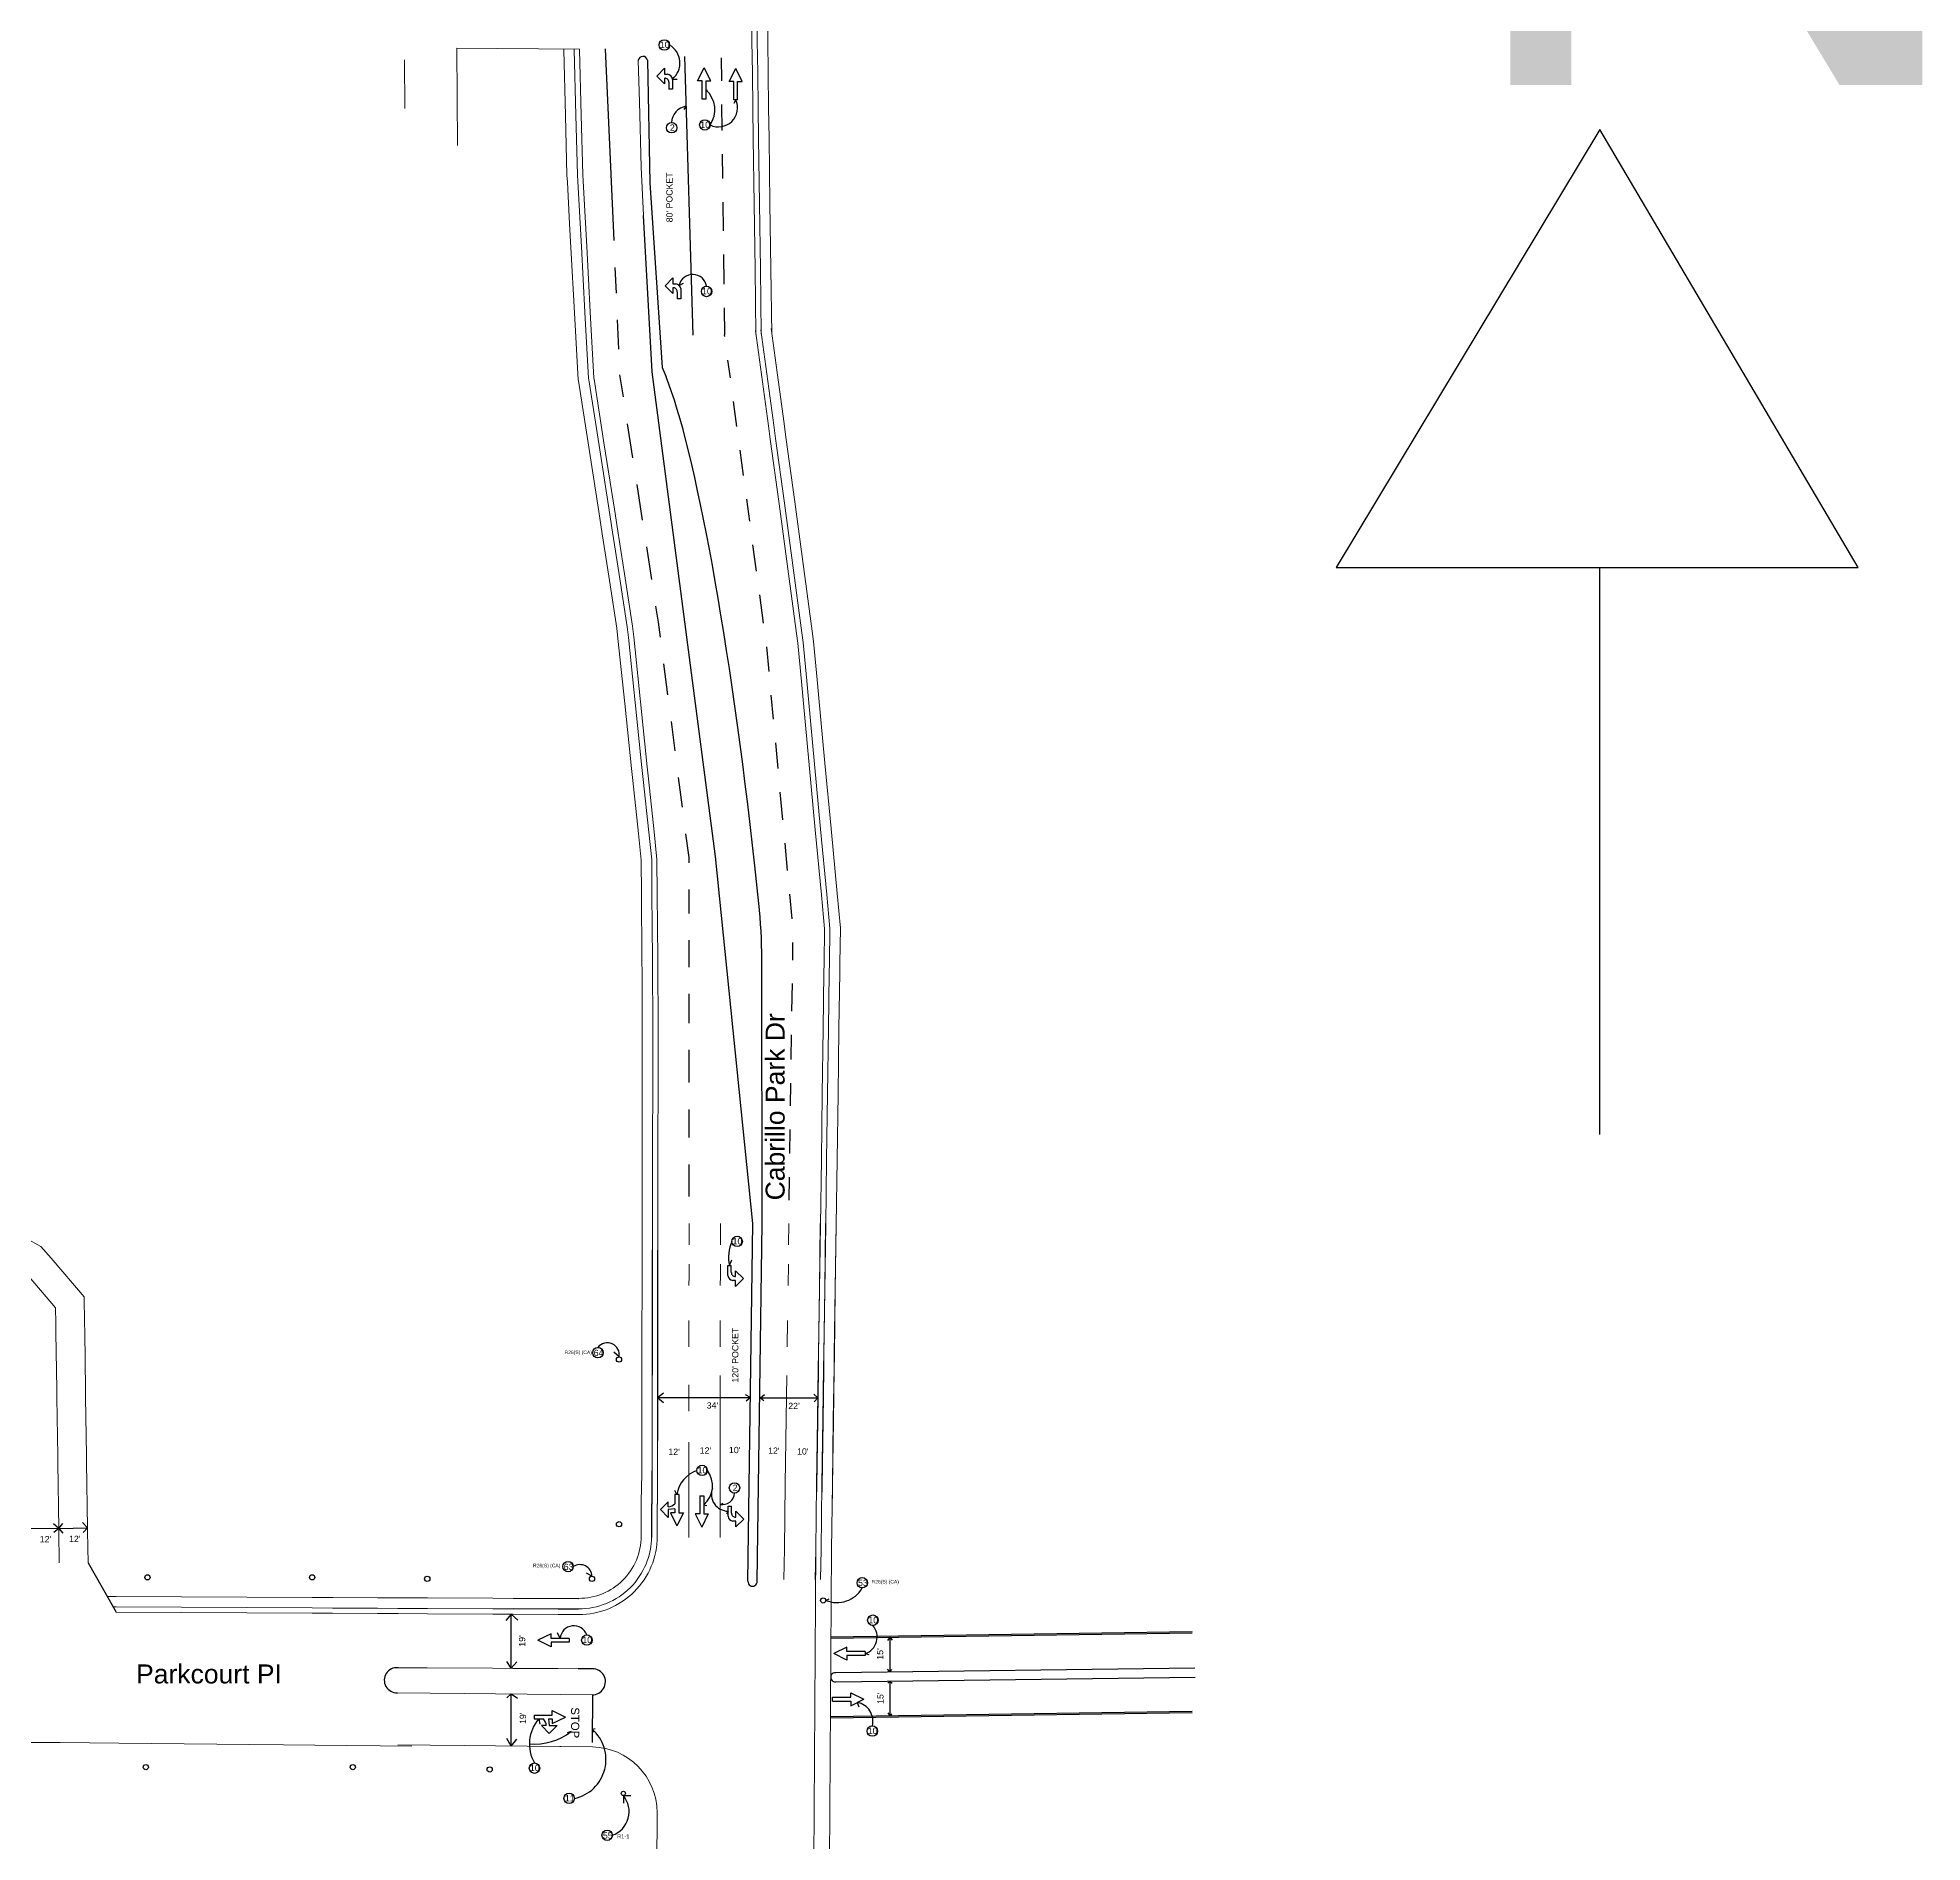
# Paper-space layout 'Layout1' of a CAD drawing. Header units: inches. Extents: x 0 to 35.9, y 0 to 23.6.
# Drawn here: x 17.686 to 22.521, y 14.483 to 19.113 of the extents above; entities that cross this region are included whole.
import ezdxf

# ---------------------------------------------------------------- set-up
doc = ezdxf.new("R2010")
doc.units = ezdxf.units.IN
doc.header["$MEASUREMENT"] = 0
doc.linetypes.add('CENTER2', pattern=[1.125, 0.75, -0.125, 0.125, -0.125])
doc.layers.get('0').update_dxf_attribs({"lineweight": 30})
for name, color, linetype in [('C-ROAD', 7, 'Continuous'), ('C-SIDEWALK-CURB', 92, 'Continuous'), ('STREET SIGNS', 7, 'Continuous')]:
    doc.layers.add(name, color=color, linetype=linetype)
doc.styles.add('Sheet', font='arial.ttf', dxfattribs={"height": 0.375})
doc.styles.get("Standard").update_dxf_attribs({"font": 'arial.ttf'})

psp = doc.layouts.get("Layout1")

# ---------------------------------------------------------------- linework, layer by layer
at = {"color": 7}
for p, q in [((19.3142, 19.0066, 0.9536), (19.3268, 19.0066, 0.9536)), ((19.4007, 18.9783, 0.9536), (19.4043, 18.9783, 0.9536)), ((19.4766, 18.9532, 0.9536), (19.4718, 18.9434, 0.9536)), ((19.3313, 18.4772, 0.9536), (19.3423, 18.4831, 0.9536)), ((19.4609, 15.9631, 0.9536), (19.4665, 15.9777, 0.9536)), ((19.1773, 15.7286, 0.9536), (19.1635, 15.7408, 0.9536)), ((19.3258, 15.3757, 0.9536), (19.3206, 15.3855, 0.9536)), ((19.3946, 15.3491, 0.9536), (19.4023, 15.3477, 0.9536)), ((19.4569, 15.3328, 0.9536), (19.4531, 15.3259, 0.9536)), ((19.1078, 15.166, 0.9536), (19.0934, 15.174, 0.9536)), ((19.7079, 15.1039, 0.9536), (19.7166, 15.1079, 0.9536)), ((19.0262, 15.0066, 0.9536), (19.0197, 15.0206, 0.9536)), ((19.8087, 14.9675, 0.9536), (19.8185, 14.9651, 0.9536)), ((18.9009, 14.864, 1.9068), (18.8897, 14.8542, 0.9536)), ((18.9009, 14.864, 1.9068), (18.9168, 14.8529, 0.9536)), ((18.9712, 14.7998, 0.9536), (18.9744, 14.7861, 0.9536)), ((19.7886, 14.842), (19.7923, 14.8306, 0.9536)), ((19.0545, 14.7675), (19.0444, 14.7641, 0.9536))]:
    psp.add_line(p, q, dxfattribs=at)
at = {"ltscale": 0.125}
for p, q in [((21.6942, 18.8769), (21.0169, 17.7535)), ((22.357, 17.7535), (21.6942, 18.8769)), ((21.0169, 17.7535), (22.357, 17.7535)), ((21.6942, 16.2988), (21.6942, 17.7535))]:
    psp.add_line(p, q, dxfattribs=at)
at = {"color": 7}
for centre, radius, start, end in [((19.2803, 19.0476), 0.0533, 309.5694, 59.9663), ((19.355, 18.9278), 0.0681, 325.0557, 47.8924), ((19.4323, 18.9327), 0.0489, 244.0369, 24.8512), ((19.3664, 18.4693), 0.036, 9.2224, 167.3201), ((19.5541, 15.9852), 0.0958, 155.5659, 193.3559), ((19.1474, 15.7343, 0.9536), 0.0305, 349.1141, 142.7683), ((19.4033, 15.3635), 0.0785, 109.5678, 171.024), ((19.3524, 15.3981), 0.0648, 310.7282, 37.3524), ((19.4578, 15.3764), 0.0436, 159.9136, 268.818), ((19.0769, 15.1648, 0.9536), 0.0309, 2.1567, 123.4829), ((19.7363, 15.1736, 0.9536), 0.0752, 247.8006, 329.8724), ((19.0614, 15.0036), 0.0354, 19.6775, 175.1146), ((19.7944, 15.0103), 0.0451, 288.3718, 40.6882), ((19.0444, 14.7358), 0.0973, 138.8716, 210.079), ((19.7798, 14.794), 0.0489, 345.9813, 79.5876), ((18.9603, 14.889), 0.1537, 265.1014, 307.7863)]:
    psp.add_arc(centre, radius, start, end, dxfattribs=at)
at = {"layer": 'C-ROAD', "color": 7, "linetype": 'Continuous', "lineweight": 0, "elevation": 0.9536, "flags": 128}
for points in [[(19.2757, 15.4361), (19.2755, 15.2685, -0.415311), (19.0735, 15.0677), (18.9059, 15.0685)], [(19.261, 15.4361), (19.2609, 15.2686, -0.415311), (19.0735, 15.0824), (18.906, 15.0832)], [(19.2341, 15.3565), (19.234, 15.2686, -0.415311), (19.0737, 15.1092), (18.9061, 15.11)], [(18.9413, 14.7297), (19.1089, 14.7279, -0.411476), (19.2747, 14.5602), (19.2745, 14.4222)]]:
    psp.add_lwpolyline(points, format="xyb", dxfattribs=at)
at = {"layer": 'C-SIDEWALK-CURB', "color": 7, "linetype": 'CENTER2', "lineweight": 0}
for q in [(19.0759, 19.0834, -0.0086), (18.7625, 18.8362, -0.0086)]:
    psp.add_line((18.7607, 19.0855, -0.0086), q, dxfattribs=at)
at = {"layer": 'C-SIDEWALK-CURB', "color": 7}
for p, q in [((19.1645, 18.592, 1.9262), (19.1429, 19.0836, 1.9331)), ((19.2499, 19.0545, 2.7275), (19.2564, 18.7402, 0.9536)), ((19.3676, 18.3494, 1.9249), (19.346, 19.0646, 2.8986)), ((19.439, 19.0612, 1.9296), (19.4398, 19.002, 1.929)), ((19.3491, 18.9367, 0.9536), (19.3432, 18.9282, 0.9536)), ((19.4405, 18.9413, 1.9283), (19.4414, 18.8746, 1.9276)), ((19.4422, 18.8139, 1.927), (19.443, 18.7517, 1.9263)), ((19.2564, 18.7402, 0.9536), (19.2881, 18.2663, 0.9536)), ((19.4437, 18.691, 1.9257), (19.4447, 18.6168, 1.9249)), ((19.2621, 18.2552, 2.8867), (19.2399, 18.6564, 2.8913)), ((19.1704, 18.4571, 1.9243), (19.1675, 18.5234, 1.9252)), ((19.4455, 18.5562, 1.9243), (19.4464, 18.4805, 1.9235)), ((19.1767, 18.3137, 1.9223), (19.1734, 18.3884, 1.9233)), ((19.4472, 18.4198, 1.9229), (19.4481, 18.3505, 1.9221)), ((19.4486, 18.3463, 1.9221), (19.4481, 18.3505, 1.9221)), ((19.463, 18.2401, 1.9213), (19.4568, 18.2856, 1.9216)), ((19.1885, 18.191, 1.9209), (19.1796, 18.2479, 1.9213)), ((19.4245, 17.0126, 2.8785), (19.2621, 18.2552, 2.8867)), ((19.2881, 18.2663, 0.9536), (19.2979, 18.2422, 1.0242)), ((19.4799, 18.1152, 1.9203), (19.4712, 18.1794, 1.9208)), ((19.2128, 18.0347, 1.9195), (19.1992, 18.1223, 1.9203)), ((19.4969, 17.9894, 1.9193), (19.4881, 18.0545, 1.9198)), ((19.2376, 17.8751, 1.9182), (19.2235, 17.966, 1.919)), ((19.5127, 17.872, 1.9184), (19.5051, 17.9288, 1.9188)), ((19.2614, 17.7226, 1.9169), (19.2483, 17.8065, 1.9176)), ((19.53, 17.744, 1.9173), (19.5209, 17.8114, 1.9179)), ((19.2783, 17.6136, 1.916), (19.272, 17.654, 1.9164)), ((19.548, 17.6111, 1.9163), (19.5382, 17.6834, 1.9169)), ((19.2833, 17.5752, 1.9155), (19.2783, 17.6136, 1.916)), ((19.3025, 17.4273, 1.9133), (19.2922, 17.5066, 1.9145)), ((19.5562, 17.5502, 1.9158), (19.5562, 17.5504, 1.9158)), ((19.5622, 17.4865, 1.9157), (19.5562, 17.5502, 1.9158)), ((19.5736, 17.3642, 1.9155), (19.5679, 17.4258, 1.9156)), ((19.3213, 17.2832, 1.9112), (19.3115, 17.3587, 1.9123)), ((19.5854, 17.2377, 1.9153), (19.5793, 17.3035, 1.9154)), ((19.34, 17.139, 1.909), (19.3302, 17.2146, 1.9101)), ((19.5976, 17.1066, 1.9152), (19.5911, 17.177, 1.9153)), ((19.3569, 17.0092, 1.9071), (19.3489, 17.0704, 1.908)), ((19.6098, 16.976, 1.915), (19.6033, 17.046, 1.9151)), ((19.3569, 16.9963, 1.9071), (19.3569, 17.0092, 1.9071)), ((19.5207, 16.0704, 1.9166), (19.4245, 17.0126, 2.8785)), ((19.5358, 16.892, 1.9135), (19.5254, 16.9886, 1.914)), ((19.3569, 16.8659, 1.9071), (19.3569, 16.9277, 1.9071)), ((19.6214, 16.8522, 1.9148), (19.6155, 16.9153, 1.9149)), ((19.3569, 16.7287, 1.9071), (19.3569, 16.7973, 1.9071)), ((19.6229, 16.7466, 1.9151), (19.6236, 16.7915, 1.9149)), ((19.5443, 16.0716, 1.9166), (19.5436, 16.7485, 1.9135)), ((19.621, 16.6155, 1.9157), (19.6221, 16.686, 1.9154)), ((19.3569, 16.5846, 1.9071), (19.3569, 16.6601, 1.9071)), ((19.6192, 16.4917, 1.9163), (19.6201, 16.5549, 1.916)), ((19.3569, 16.4321, 1.9071), (19.3569, 16.516, 1.9071)), ((19.6175, 16.3723, 1.9168), (19.6183, 16.431, 1.9165)), ((19.3569, 16.2911, 1.9071), (19.3569, 16.3635, 1.9071)), ((19.6157, 16.2507, 1.9174), (19.6166, 16.3116, 1.9171)), ((19.3569, 16.1398, 1.9071), (19.3569, 16.2225, 1.9071)), ((19.614, 16.131, 1.9179), (19.6148, 16.19, 1.9176)), ((19.508, 15.1533, 1.9157), (19.5207, 16.0704, 1.9166)), ((19.5315, 15.1532, 1.9207), (19.5442, 16.0704, 1.9216)), ((19.276, 15.6241, 2.8592), (19.291, 15.6366, 1.9161)), ((19.276, 15.6241, 2.8592), (19.5144, 15.6241, 2.8592)), ((19.276, 15.6241, 2.8592), (19.2913, 15.6118, 1.9161)), ((19.5144, 15.6241, 2.8592), (19.5019, 15.6316, 1.9161)), ((19.5144, 15.6241, 2.8592), (19.5032, 15.6152, 1.9161)), ((19.5403, 15.6235, 2.8676), (19.5501, 15.632, 2.8758)), ((19.5403, 15.6235, 2.8676), (19.6874, 15.6235, 2.8676)), ((19.5403, 15.6235, 2.8676), (19.5487, 15.6166, 1.8886)), ((19.6874, 15.6235, 2.8676), (19.6774, 15.6329, 2.3961)), ((19.6874, 15.6235, 2.8676), (19.6783, 15.6129, 2.3961)), ((19.4365, 15.3501, 0.9536), (19.4448, 15.353, 0.9536)), ((17.7397, 15.2886, 2.8779), (17.666, 15.2876, 2.8764)), ((17.7397, 15.2886, 2.8779), (17.7258, 15.3001, 0.9536)), ((17.7397, 15.2886, 2.8779), (17.7271, 15.2783, 0.9536)), ((17.7397, 15.2886, 2.8779), (17.7501, 15.3008, 0.9536)), ((17.7397, 15.2886, 2.8779), (17.8135, 15.2897, 2.8764)), ((17.7397, 15.2886, 2.8779), (17.7505, 15.2766, 0.9536)), ((17.8135, 15.2897, 2.8764), (17.8005, 15.3037, 1.2955)), ((17.8135, 15.2897, 2.8764), (17.8019, 15.2779, 1.3515)), ((17.8147, 15.1999, 2.8736), (17.887, 15.0735, 2.8721)), ((18.9009, 15.0685, 1.9068), (18.8869, 15.0522, 0.9536)), ((18.9009, 14.9297, 1.9068), (18.9009, 15.0685, 1.9068)), ((18.9009, 15.0685, 1.9068), (18.9174, 15.0536, 0.9536)), ((19.7203, 15.0105, 0.9536), (20.6477, 15.024, 0.9536)), ((19.7203, 15.0072, 0.9536), (20.6477, 15.0207, 0.9536)), ((19.8719, 15.0094, 0.9536), (19.8657, 15.0012, 0.9536)), ((19.8719, 15.0094, 0.9536), (19.8719, 14.9207, 0.9536)), ((19.8719, 15.0094, 0.9536), (19.8783, 15.0017, 0.9536)), ((18.9009, 14.9297, 1.9068), (18.8891, 14.9472, 1.2603)), ((18.9009, 14.9297, 1.9068), (18.9151, 14.9466, 0.9536)), ((19.0727, 14.9289, 0.9468), (19.1089, 14.9289, 0.9468)), ((19.7333, 14.9189, 0.9586), (20.6549, 14.931, 0.9595)), ((19.7336, 14.8949, 0.9586), (20.6552, 14.907, 0.9595)), ((19.8719, 14.9207, 0.9536), (19.8664, 14.9273, 0.9536)), ((19.8719, 14.8967, 0.9536), (19.8667, 14.8916, 0.9536)), ((19.8719, 14.9207, 0.9536), (19.8775, 14.9271, 0.9536)), ((19.8719, 14.8967, 0.9536), (19.8719, 14.8083, 0.9536)), ((19.8719, 14.8967, 0.9536), (19.8778, 14.8913, 0.9536)), ((18.9009, 14.7301, 1.9075), (18.9009, 14.864, 1.9068)), ((19.1089, 14.8618, 0.9468), (19.1082, 14.7392, 0.9468)), ((19.7203, 14.8061, 0.9536), (20.6477, 14.8196, 0.9536)), ((19.7204, 14.8027, 0.9536), (20.6478, 14.8162, 0.9536)), ((19.8719, 14.8083, 0.9536), (19.8677, 14.8156, 0.9536)), ((19.8719, 14.8083, 0.9536), (19.8773, 14.8129, 0.9536)), ((18.9009, 14.7301, 1.9075), (18.8891, 14.7496, 0.9536)), ((19.1082, 14.7734, 0.9536), (19.1157, 14.7755, 0.9536)), ((19.1082, 14.7734, 0.9536), (19.1113, 14.7656, 0.9536)), ((18.9009, 14.7301, 1.9075), (18.9146, 14.7482, 0.9536)), ((19.1883, 14.6032, 0.9536), (19.2075, 14.6032, 0.9536)), ((19.1883, 14.6032, 0.9536), (19.1883, 14.5836, 0.9536))]:
    psp.add_line(p, q, dxfattribs=at)
at = {"layer": 'C-SIDEWALK-CURB', "color": 7, "linetype": 'Continuous', "lineweight": 0}
for p, q in [((19.3569, 16.0704, 1.9155), (19.3568, 16.0157, 1.9147)), ((19.4373, 16.0704, 1.9182), (19.4373, 16.0157, 1.9175)), ((19.6123, 16.0157, 1.918), (19.6131, 16.0704, 1.9182)), ((19.6123, 16.0157, 1.918), (19.6131, 16.0704, 1.9182)), ((19.6109, 15.9118, 1.9178), (19.6117, 15.9664, 1.9179)), ((19.6109, 15.9118, 1.9178), (19.6117, 15.9664, 1.9179)), ((19.6087, 15.7546, 1.9174), (19.6096, 15.8217, 1.9176)), ((19.6087, 15.7546, 1.9174), (19.6096, 15.8217, 1.9176))]:
    psp.add_line(p, q, dxfattribs=at)
at = {"layer": 'C-SIDEWALK-CURB', "color": 7, "linetype": 'CENTER2', "lineweight": 0, "elevation": -0.0086, "flags": 128}
psp.add_lwpolyline([(18.621, 19.9311), (18.626, 19.186), (18.6284, 18.8353)], dxfattribs=at)
at = {"layer": 'C-SIDEWALK-CURB', "color": 7, "linetype": 'Continuous', "lineweight": 0, "extrusion": (0.984066, 0.027537, 0.175657), "elevation": 19.955, "flags": 128}
psp.add_lwpolyline([(18.5085, -0.6111), (18.4026, -0.611), (18.235, -0.6108), (18.1109, -0.6237)], dxfattribs=at)
at = {"layer": 'C-SIDEWALK-CURB', "color": 7, "linetype": 'Continuous', "lineweight": 0, "extrusion": (-0.999998, 0.001123, 0.001534), "elevation": -19.2154, "flags": 128}
psp.add_lwpolyline([(-16.6241, 1.9544), (-16.4565, 1.9522), (-16.2889, 1.9499), (-16.1213, 1.9477), (-15.9537, 1.9454), (-15.7862, 1.9441), (-15.6186, 1.9428), (-15.451, 1.9415), (-15.3781, 0.9831)], dxfattribs=at)
at = {"layer": 'C-SIDEWALK-CURB', "color": 7, "linetype": 'Continuous', "lineweight": 0, "extrusion": (-0.999999, 0.00114, 7.63018e-11), "elevation": -19.2449, "flags": 128}
psp.add_lwpolyline([(-16.6244, 1.9249), (-16.4568, 1.9227), (-16.2892, 1.9204), (-16.1216, 1.9182), (-15.9541, 1.9159), (-15.7865, 1.9146), (-15.6189, 1.9134), (-15.4513, 1.9121), (-15.3869, 1.9116)], dxfattribs=at)
at = {"layer": 'C-SIDEWALK-CURB', "color": 7, "linetype": 'Continuous', "lineweight": 0, "extrusion": (-0.999999, 0.00114, 7.62277e-11), "elevation": -19.2586, "flags": 128}
for points in [[(-16.6244, 1.916), (-16.4568, 1.9138), (-16.2892, 1.9115), (-16.1216, 1.9093), (-15.9541, 1.907), (-15.7865, 1.9057), (-15.6189, 1.9044), (-15.4513, 1.9031), (-15.3869, 1.9027)], [(-16.6244, 1.9205), (-16.4568, 1.9183), (-16.2892, 1.916), (-16.1216, 1.9138), (-15.9541, 1.9115), (-15.7865, 1.9102), (-15.6189, 1.9089), (-15.4513, 1.9076), (-15.3869, 1.9071)]]:
    psp.add_lwpolyline(points, dxfattribs=at)
at = {"layer": 'C-SIDEWALK-CURB', "color": 7, "linetype": 'Continuous', "lineweight": 0, "extrusion": (-0.999999, 0.00114, 5.64912e-10), "elevation": -19.2444, "flags": 128}
psp.add_lwpolyline([(-16.0923, 1.9228), (-15.9588, 1.921), (-15.7912, 1.9197), (-15.6236, 1.9184), (-15.4561, 1.9171), (-15.2885, 1.9158), (-15.2871, 1.9158)], dxfattribs=at)
at = {"layer": 'C-SIDEWALK-CURB', "color": 7, "linetype": 'Continuous', "lineweight": 0, "extrusion": (-0.999999, 0.00114, 5.62522e-10), "elevation": -19.2581, "flags": 128}
for points in [[(-16.0923, 1.9138), (-15.9588, 1.9121), (-15.7912, 1.9108), (-15.6236, 1.9095), (-15.4561, 1.9082), (-15.2885, 1.9069), (-15.2871, 1.9069)], [(-16.0923, 1.9183), (-15.9588, 1.9165), (-15.7912, 1.9152), (-15.6236, 1.914), (-15.4561, 1.9127), (-15.2885, 1.9114), (-15.2871, 1.9114)]]:
    psp.add_lwpolyline(points, dxfattribs=at)
at = {"layer": 'C-SIDEWALK-CURB', "color": 7, "linetype": 'Continuous', "lineweight": 0, "extrusion": (0.999904, -0.013856, 2.73172e-10), "elevation": 19.469, "flags": 128}
psp.add_lwpolyline([(15.4284, 1.9157), (15.5059, 1.9157), (15.6735, 1.9157), (15.8411, 1.9157), (15.9725, 1.9157), (16.0086, 1.9158), (16.1762, 1.9162), (16.3417, 1.9166)], dxfattribs=at)
at = {"layer": 'C-SIDEWALK-CURB', "color": 7, "linetype": 'Continuous', "lineweight": 0, "extrusion": (0.999904, -0.013856, 9.45746e-10), "elevation": 19.4827, "flags": 128}
psp.add_lwpolyline([(15.4286, 1.9246), (15.5059, 1.9246), (15.6735, 1.9246), (15.8411, 1.9246), (15.9725, 1.9246), (16.0086, 1.9247), (16.1762, 1.9251), (16.3419, 1.9255)], dxfattribs=at)
at = {"layer": 'C-SIDEWALK-CURB', "color": 7, "linetype": 'Continuous', "lineweight": 0, "extrusion": (-0.999999, 0.00114, 1.23339e-11), "elevation": -19.3386, "flags": 128}
psp.add_lwpolyline([(-15.9884, 1.9141), (-15.9588, 1.9137), (-15.9338, 1.9135)], dxfattribs=at)
at = {"layer": 'C-SIDEWALK-CURB', "color": 7, "linetype": 'Continuous', "lineweight": 0, "extrusion": (-0.999999, 0.00114, 1.86674e-11), "elevation": -19.419, "flags": 128}
psp.add_lwpolyline([(-15.9885, 1.9168), (-15.9588, 1.9164), (-15.9339, 1.9162)], dxfattribs=at)
at = {"layer": 'C-SIDEWALK-CURB', "color": 7, "linetype": 'Continuous', "lineweight": 0, "extrusion": (-8.78983e-06, -0.007711, 0.99997), "flags": 128}
for points, elevation in [([(19.3566, 15.836), (19.3566, 15.7835), (19.3565, 15.7689)], 1.7905), ([(19.4371, 15.836), (19.437, 15.7834), (19.437, 15.7689)], 1.7933), ([(19.3565, 15.6785), (19.3564, 15.626), (19.3564, 15.6114)], 2.7443)]:
    psp.add_lwpolyline(points, dxfattribs=dict(at, elevation=elevation))
at = {"layer": 'C-SIDEWALK-CURB', "color": 7, "linetype": 'Continuous', "lineweight": 0, "extrusion": (0.999999, -0.00114, 2.59199e-06), "elevation": 19.419, "flags": 128}
psp.add_lwpolyline([(15.7032, 1.9144), (15.6236, 1.9138), (15.4561, 1.9125), (15.2885, 1.9112), (15.2871, 1.9112)], dxfattribs=at)
at = {"layer": 'C-SIDEWALK-CURB', "color": 7, "linetype": 'Continuous', "lineweight": 0, "elevation": 1.9173, "flags": 128}
psp.add_lwpolyline([(19.6004, 15.1572), (19.6015, 15.2358), (19.6038, 15.4033), (19.6062, 15.5709), (19.6077, 15.681)], dxfattribs=at)
at = {"layer": 'C-SIDEWALK-CURB', "color": 7, "linetype": 'Continuous', "lineweight": 0, "extrusion": (-0.989245, -7.66251e-07, 0.146268), "elevation": -18.8687, "flags": 128}
psp.add_lwpolyline([(-15.5097, 4.7224), (-15.4401, 4.7217), (-15.3502, 4.7198), (-15.2664, 4.7191), (-15.265, 4.7191)], dxfattribs=at)
at = {"layer": 'C-SIDEWALK-CURB', "color": 7, "linetype": 'Continuous', "lineweight": 0, "extrusion": (-0.004884, -0.999988, 3.95237e-12), "elevation": -15.2012, "flags": 128}
psp.add_lwpolyline([(18.5361, 1.9189), (18.4835, 1.9189), (18.3685, 2.8819), (18.3159, 2.8818), (18.1484, 2.8816), (17.9808, 2.8813), (17.8132, 2.8811), (17.7898, 2.881)], dxfattribs=at)
at = {"layer": 'C-SIDEWALK-CURB', "color": 7, "linetype": 'Continuous', "lineweight": 0, "extrusion": (-0.004884, -0.999988, 1.38242e-12), "elevation": -15.2012, "flags": 128}
psp.add_lwpolyline([(18.9996, 0.9564), (18.9471, 0.9564), (18.8321, 1.9194), (18.7795, 1.9193), (18.6119, 1.919), (18.5361, 1.9189)], dxfattribs=at)
at = {"layer": 'C-SIDEWALK-CURB', "color": 7, "linetype": 'Continuous', "lineweight": 0, "extrusion": (-0.004884, -0.999988, 4.53791e-12), "elevation": -15.1743, "flags": 128}
psp.add_lwpolyline([(18.5361, 1.9189), (18.4835, 1.9189), (18.3685, 2.8819), (18.3159, 2.8818), (18.1484, 2.8816), (17.9808, 2.8813), (17.8132, 2.8811), (17.8053, 2.8811)], dxfattribs=at)
at = {"layer": 'C-SIDEWALK-CURB', "color": 7, "linetype": 'Continuous', "lineweight": 0, "extrusion": (-0.004884, -0.999988, 4.59571e-12), "elevation": -15.1607, "flags": 128}
for points in [[(18.5361, 1.91), (18.4835, 1.91), (18.3685, 2.873), (18.3159, 2.8729), (18.1484, 2.8727), (17.9808, 2.8724), (17.8132, 2.8721)], [(18.5361, 1.9145), (18.4835, 1.9145), (18.3685, 2.8775), (18.3159, 2.8774), (18.1484, 2.8771), (17.9808, 2.8769), (17.8132, 2.8766)]]:
    psp.add_lwpolyline(points, dxfattribs=at)
at = {"layer": 'C-SIDEWALK-CURB', "color": 7, "linetype": 'Continuous', "lineweight": 0, "extrusion": (-0.004884, -0.999988, 1.38401e-12), "elevation": -15.1743, "flags": 128}
psp.add_lwpolyline([(18.9996, 0.9564), (18.9471, 0.9564), (18.8321, 1.9194), (18.7795, 1.9193), (18.6119, 1.919), (18.5362, 1.9189)], dxfattribs=at)
at = {"layer": 'C-SIDEWALK-CURB', "color": 7, "linetype": 'Continuous', "lineweight": 0, "extrusion": (-0.004884, -0.999988, 1.38279e-12), "elevation": -15.1607, "flags": 128}
for points in [[(18.9996, 0.9475), (18.9471, 0.9475), (18.8321, 1.9105), (18.7795, 1.9104), (18.6119, 1.9101), (18.5363, 1.91)], [(18.9996, 0.952), (18.9471, 0.952), (18.8321, 1.9149), (18.7795, 1.9149), (18.6119, 1.9146), (18.5363, 1.9145)]]:
    psp.add_lwpolyline(points, dxfattribs=at)
at = {"layer": 'C-SIDEWALK-CURB', "color": 7, "linetype": 'Continuous', "lineweight": 0, "extrusion": (-0.004884, -0.999988, 1.38688e-12), "elevation": -15.0218, "flags": 128}
psp.add_lwpolyline([(18.9995, 0.9468), (18.947, 0.9468), (18.8319, 1.9097), (18.7794, 1.9097), (18.6118, 1.9094), (18.537, 1.9093)], dxfattribs=at)
at = {"layer": 'C-SIDEWALK-CURB', "color": 7, "linetype": 'Continuous', "lineweight": 0, "extrusion": (-0.010497, -0.999945, 6.48479e-13), "elevation": -15.0616, "flags": 128}
psp.add_lwpolyline([(18.4514, 1.905), (18.5358, 1.9048), (18.6229, 1.9045), (18.7034, 1.906), (18.7843, 1.9076), (18.871, 0.9468), (18.9519, 0.9468)], dxfattribs=at)
at = {"layer": 'C-SIDEWALK-CURB', "color": 7, "linetype": 'Continuous', "lineweight": 0, "extrusion": (-0.010497, -0.999945, 6.35553e-13), "elevation": -14.9277, "flags": 128}
psp.add_lwpolyline([(18.4544, 1.9057), (18.5373, 1.9055), (18.6243, 1.9052), (18.7048, 1.9068), (18.7857, 1.9083), (18.8724, 0.9475), (18.9533, 0.9475)], dxfattribs=at)
at = {"layer": 'C-SIDEWALK-CURB', "color": 7, "linetype": 'Continuous', "lineweight": 0}
for points in [[(19.5285, 18.3516, 1.9205), (19.5262, 18.5191, 1.9245), (19.5255, 18.5745, 1.9258), (19.5239, 18.6867, 1.9268), (19.5216, 18.8543, 1.9284), (19.5206, 18.9315, 1.9292), (19.5194, 19.0218, 1.9298), (19.5182, 19.1044, 1.9305), (19.5183, 19.1231, 1.9306), (19.5183, 19.1464, 1.9252)], [(19.5285, 18.3516, 1.925), (19.5262, 18.5191, 1.9289), (19.5255, 18.5745, 1.9302), (19.5239, 18.6867, 1.9313), (19.5216, 18.8543, 1.9329), (19.5206, 18.9315, 1.9337), (19.5194, 19.0218, 1.9343), (19.5182, 19.1044, 1.935), (19.5183, 19.1231, 1.9351), (19.5183, 19.1464, 1.9297)], [(19.5422, 18.3517, 1.9294), (19.5399, 18.5193, 1.9334), (19.5392, 18.5747, 1.9347), (19.5376, 18.6869, 1.9357), (19.5353, 18.8544, 1.9374), (19.5343, 18.9317, 1.9381), (19.533, 19.022, 1.9388), (19.5319, 19.1045, 1.9394), (19.5319, 19.1231, 1.9395), (19.532, 19.1464, 1.9342)], [(19.569, 18.3521, 1.9294), (19.5667, 18.5197, 1.9334), (19.566, 18.5751, 1.9347), (19.5644, 18.6872, 1.9357), (19.5621, 18.8548, 1.9374), (19.5611, 18.9321, 1.9381), (19.5599, 19.0224, 1.9388), (19.5587, 19.1047, 1.9394), (19.5588, 19.123, 1.9395), (19.5588, 19.1463, 1.9342)], [(19.0353, 19.0837, 1.9405), (19.0354, 19.0805, 1.9404), (19.0397, 18.913, 1.9376), (19.0436, 18.76, 1.9351), (19.0446, 18.7419, 1.9348), (19.0505, 18.6354, 1.933), (19.0538, 18.5746, 1.9323), (19.0631, 18.4072, 1.9305), (19.0726, 18.2353, 1.9286), (19.0731, 18.232, 1.9286), (19.0995, 18.0624, 1.9268), (19.1253, 17.8968, 1.9249), (19.134, 17.8403, 1.9243), (19.151, 17.7312, 1.9239), (19.1718, 17.5979, 1.9233), (19.1745, 17.5715, 1.9232), (19.192, 17.4048, 1.9226), (19.2095, 17.2381, 1.922), (19.2127, 17.207, 1.9218), (19.2269, 17.0714, 1.9209), (19.2342, 17.0025, 1.9204), (19.2348, 16.916, 1.9198), (19.236, 16.7484, 1.9186), (19.2363, 16.7095, 1.9184), (19.237, 16.6015, 1.9144)], [(19.0622, 19.0835, 1.9405), (19.0622, 19.0812, 1.9404), (19.0665, 18.9137, 1.9376), (19.0704, 18.7611, 1.9351), (19.0714, 18.7434, 1.9348), (19.0772, 18.6369, 1.933), (19.0806, 18.576, 1.9323), (19.0899, 18.4087, 1.9305), (19.0993, 18.2381, 1.9286), (19.0997, 18.2352, 1.9286), (19.126, 18.0665, 1.9268), (19.1518, 17.901, 1.9249), (19.1605, 17.8445, 1.9243), (19.1775, 17.7354, 1.9239), (19.1984, 17.6014, 1.9233), (19.2012, 17.5742, 1.9232), (19.2187, 17.4076, 1.9226), (19.2361, 17.2409, 1.922), (19.2394, 17.2098, 1.9218), (19.2536, 17.0742, 1.9209), (19.261, 17.004, 1.9204), (19.2616, 16.9162, 1.9198), (19.2628, 16.7486, 1.9186), (19.2631, 16.7097, 1.9184), (19.2638, 16.6017, 1.9144)], [(19.0759, 19.0834, 1.9316), (19.0759, 19.0816, 1.9315), (19.0802, 18.914, 1.9287), (19.0841, 18.7617, 1.9261), (19.085, 18.7441, 1.9259), (19.0909, 18.6376, 1.9241), (19.0943, 18.5768, 1.9234), (19.1035, 18.4095, 1.9216), (19.1129, 18.2395, 1.9197), (19.1133, 18.2369, 1.9197), (19.1395, 18.0686, 1.9179), (19.1653, 17.9031, 1.916), (19.1741, 17.8466, 1.9154), (19.191, 17.7375, 1.915), (19.2119, 17.6032, 1.9144), (19.2148, 17.5757, 1.9143), (19.2323, 17.409, 1.9137), (19.2497, 17.2423, 1.913), (19.253, 17.2112, 1.9129), (19.2672, 17.0757, 1.912), (19.2746, 17.0047, 1.9115), (19.2753, 16.9163, 1.9109), (19.2765, 16.7487, 1.9097), (19.2768, 16.7098, 1.9095), (19.2775, 16.6018, 1.9055)], [(19.0759, 19.0834, 1.9361), (19.0759, 19.0816, 1.936), (19.0802, 18.914, 1.9332), (19.0841, 18.7617, 1.9306), (19.085, 18.7441, 1.9304), (19.0909, 18.6376, 1.9286), (19.0943, 18.5768, 1.9279), (19.1035, 18.4095, 1.926), (19.1129, 18.2395, 1.9242), (19.1133, 18.2369, 1.9242), (19.1395, 18.0686, 1.9223), (19.1653, 17.9031, 1.9205), (19.1741, 17.8466, 1.9199), (19.191, 17.7375, 1.9194), (19.2119, 17.6032, 1.9189), (19.2148, 17.5757, 1.9188), (19.2323, 17.409, 1.9182), (19.2497, 17.2423, 1.9175), (19.253, 17.2112, 1.9174), (19.2672, 17.0757, 1.9165), (19.2746, 17.0047, 1.916), (19.2753, 16.9163, 1.9154), (19.2765, 16.7487, 1.9142), (19.2768, 16.7098, 1.914), (19.2775, 16.6018, 1.91)], [(19.6843, 15.365, 1.9106), (19.6847, 15.3975, 1.9106), (19.6871, 15.565, 1.9106), (19.6889, 15.6964, 1.9106), (19.6894, 15.7326, 1.9107), (19.6917, 15.9002, 1.9111), (19.694, 16.0677, 1.9115), (19.6964, 16.2353, 1.912), (19.6987, 16.4029, 1.9124), (19.701, 16.5704, 1.9128), (19.703, 16.715, 1.9131), (19.7033, 16.738, 1.9131), (19.7046, 16.8268, 1.9131), (19.6964, 16.9138, 1.9131), (19.6809, 17.0807, 1.9131), (19.6653, 17.2475, 1.9131), (19.6497, 17.4144, 1.9131), (19.6453, 17.4614, 1.9131), (19.6362, 17.5593, 1.9142), (19.6328, 17.5844, 1.9145), (19.6103, 17.7505, 1.9163), (19.5879, 17.9166, 1.9182), (19.5654, 18.0826, 1.9201), (19.5608, 18.1172, 1.9205), (19.543, 18.2487, 1.9185), (19.5278, 18.3612, 1.9168)], [(19.6843, 15.365, 1.9151), (19.6847, 15.3975, 1.9151), (19.6871, 15.565, 1.9151), (19.6889, 15.6964, 1.9151), (19.6894, 15.7326, 1.9152), (19.6917, 15.9002, 1.9156), (19.694, 16.0677, 1.916), (19.6964, 16.2353, 1.9164), (19.6987, 16.4029, 1.9169), (19.701, 16.5704, 1.9173), (19.703, 16.715, 1.9176), (19.7033, 16.738, 1.9176), (19.7046, 16.8268, 1.9176), (19.6964, 16.9138, 1.9176), (19.6809, 17.0807, 1.9176), (19.6653, 17.2475, 1.9176), (19.6497, 17.4144, 1.9176), (19.6453, 17.4614, 1.9176), (19.6362, 17.5593, 1.9187), (19.6328, 17.5844, 1.919), (19.6103, 17.7505, 1.9208), (19.5879, 17.9166, 1.9227), (19.5654, 18.0826, 1.9246), (19.5608, 18.1172, 1.9249), (19.543, 18.2487, 1.923), (19.5278, 18.3612, 1.9213)], [(19.698, 15.365, 1.9196), (19.6984, 15.3973, 1.9196), (19.7008, 15.5649, 1.9196), (19.7026, 15.6963, 1.9196), (19.7031, 15.7324, 1.9196), (19.7054, 15.9, 1.9201), (19.7077, 16.0675, 1.9205), (19.71, 16.2351, 1.9209), (19.7124, 16.4027, 1.9213), (19.7147, 16.5702, 1.9217), (19.7167, 16.7148, 1.922), (19.717, 16.7378, 1.922), (19.7182, 16.8274, 1.922), (19.7101, 16.9151, 1.922), (19.6945, 17.0819, 1.922), (19.6789, 17.2488, 1.922), (19.6633, 17.4156, 1.922), (19.6589, 17.4626, 1.922), (19.6498, 17.5609, 1.9231), (19.6463, 17.5863, 1.9234), (19.6239, 17.7523, 1.9252), (19.6015, 17.9184, 1.9271), (19.579, 18.0845, 1.929), (19.5743, 18.119, 1.9294), (19.5566, 18.2505, 1.9274), (19.5414, 18.3631, 1.9257)], [(19.7248, 15.365, 1.9196), (19.7252, 15.3969, 1.9196), (19.7276, 15.5645, 1.9196), (19.7294, 15.6959, 1.9196), (19.7299, 15.732, 1.9196), (19.7322, 15.8996, 1.9201), (19.7345, 16.0672, 1.9205), (19.7369, 16.2347, 1.9209), (19.7392, 16.4023, 1.9213), (19.7415, 16.5699, 1.9217), (19.7435, 16.7145, 1.922), (19.7438, 16.7374, 1.922), (19.7451, 16.8285, 1.922), (19.7368, 16.9176, 1.922), (19.7212, 17.0844, 1.922), (19.7056, 17.2513, 1.922), (19.69, 17.4181, 1.922), (19.6856, 17.4651, 1.922), (19.6764, 17.5639, 1.9231), (19.6729, 17.5898, 1.9234), (19.6505, 17.7559, 1.9252), (19.628, 17.922, 1.9271), (19.6056, 18.0881, 1.929), (19.6009, 18.1226, 1.9294), (19.5831, 18.2541, 1.9274), (19.5679, 18.3667, 1.9257)], [(19.6772, 14.4346, 1.9119), (19.682, 15.2347, 1.9202), (19.6843, 15.4022, 1.9202), (19.6866, 15.5698, 1.9202), (19.6884, 15.7012, 1.9202), (19.6889, 15.7374, 1.9202), (19.6912, 15.9049, 1.9207), (19.6935, 16.0704, 1.9211)], [(19.7177, 14.4346, 1.9163), (19.7225, 15.2341, 1.9246), (19.7248, 15.4017, 1.9246), (19.7271, 15.5692, 1.9246), (19.7289, 15.7006, 1.9246), (19.7294, 15.7368, 1.9247), (19.7317, 15.9044, 1.9251), (19.734, 16.0704, 1.9255)], [(17.6573, 16.0324, 2.8806), (17.6941, 16.0118, 2.8816), (17.7199, 15.9818, 2.8824), (17.805, 15.8824, 2.8857), (17.8059, 15.8159, 2.887), (17.8063, 15.7924, 2.887), (17.8084, 15.6459, 2.887), (17.8087, 15.6248, 2.8867), (17.8108, 15.4763, 2.8848), (17.8111, 15.4573, 2.8844), (17.8135, 15.2897, 2.8809), (17.8136, 15.2818, 2.8807), (17.8148, 15.1998, 2.878)], [(17.6638, 15.9338, 2.8794), (17.7316, 15.8547, 2.8827), (17.7322, 15.8148, 2.884), (17.7325, 15.7913, 2.884), (17.7346, 15.6449, 2.884), (17.7349, 15.6238, 2.8837), (17.7371, 15.4752, 2.8818), (17.7373, 15.4562, 2.8814), (17.7397, 15.2886, 2.8779), (17.7399, 15.2808, 2.8777), (17.741, 15.1999, 2.875)], [(17.6638, 15.9338, 2.8794), (17.7316, 15.8547, 2.8827), (17.7322, 15.8148, 2.884), (17.7325, 15.7913, 2.884), (17.7346, 15.6449, 2.884), (17.7349, 15.6238, 2.8837), (17.7371, 15.4752, 2.8818), (17.7373, 15.4562, 2.8814), (17.7397, 15.2886, 2.8779), (17.7399, 15.2808, 2.8777), (17.741, 15.1999, 2.875)], [(17.56, 14.7394, 2.8698), (17.7276, 14.7396, 2.8694), (17.7436, 14.7397, 2.8693), (17.8942, 14.7381, 2.8689), (18.0618, 14.7363, 2.8685), (18.2294, 14.7346, 2.868), (18.3164, 14.7336, 2.8678), (18.397, 14.7328, 2.8693), (18.4778, 14.732, 2.8708), (18.5645, 14.731, 1.91), (18.6454, 14.7302, 1.91)]]:
    psp.add_polyline3d(points, dxfattribs=at)
at = {"layer": 'C-SIDEWALK-CURB', "color": 7}
for centre, radius in [((19.2935, 19.0938), 0.0134), ((19.3123, 18.8815, 0.9536), 0.0134), ((19.3975, 18.8887), 0.0134), ((19.4019, 18.4616), 0.0134), ((19.4803, 16.0249), 0.0134), ((19.1232, 15.7394, 0.9536), 0.0134), ((19.1773, 15.7219, 0.9536), 0.0067), ((19.3904, 15.4374), 0.0134), ((19.4735, 15.3924, 0.9536), 0.0134), ((19.1773, 15.2993, 0.9536), 0.0067), ((19.0464, 15.1906, 0.9536), 0.0134), ((17.9673, 15.163, 0.9536), 0.0067), ((18.3899, 15.163, 0.9536), 0.0067), ((18.6852, 15.1593, 0.9536), 0.0067), ((19.1078, 15.1593, 0.9536), 0.0067), ((19.8014, 15.1492, 0.9536), 0.0134), ((19.7012, 15.1039, 0.9536), 0.0067), ((19.8286, 15.0531), 0.0134), ((19.0947, 15.0021), 0.0134), ((19.8272, 14.7688), 0.0134), ((17.9629, 14.6763, 0.9536), 0.0067), ((18.494, 14.6763, 0.9536), 0.0067), ((18.8454, 14.6703, 0.9536), 0.0067), ((18.9603, 14.6736), 0.0134), ((19.0493, 14.5962, 0.9536), 0.0134), ((19.1883, 14.6088, 0.9536), 0.00555), ((19.1468, 14.5014, 0.9536), 0.0134)]:
    psp.add_circle(centre, radius, dxfattribs=at)
for centre, radius, start, end in [((19.2383, 19.0529, 2.8986), 0.0117, 7.8248, 175.8447), ((19.356, 18.8934, 0.9536), 0.0438, 99.1562, 178.1541), ((19.4422, 15.381, 0.9536), 0.0313, 259.5755, 356.4953), ((19.5198, 15.152, 1.9157), 0.0118, 174.0758, 5.7274), ((18.607, 14.8992, 1.9136), 0.0321, 84.3878, 272.5912), ((19.1089, 14.8953, 0.9468), 0.0335, 268.7972, 90), ((19.7321, 14.9066, 0.9536), 0.0118, 85.6175, 277.2691), ((19.0418, 14.696, 0.9536), 0.102, 281.807, 49.3904), ((19.1389, 14.5621, 0.9536), 0.0643, 289.3197, 39.7956)]:
    psp.add_arc(centre, radius, start, end, dxfattribs=at)
at = {"layer": 'C-SIDEWALK-CURB', "color": 7, "extrusion": (-0.989021, -0.107479, 0.101418)}
psp.add_arc((-14.7864, 2.7182, -20.9428), 1.3407, 89.7158, 160.5575, dxfattribs=at)
at = {"layer": 'C-SIDEWALK-CURB', "color": 7, "extrusion": (0.08881, 0.004662, 0.996038)}
psp.add_arc((15.7704, -18.8048, 3.7196), 1.3407, 267.0371, 273.1812, dxfattribs=at)
at = {"layer": 'STREET SIGNS', "color": 7}
for p, q in [((19.2941, 19.034, 0.9536), (19.274, 19.0139, 0.9536)), ((19.274, 19.0139, 0.9536), (19.2941, 18.9938, 0.9536)), ((19.2941, 19.034, 0.9536), (19.2941, 19.019, 0.9536)), ((19.2941, 19.019, 0.9536), (19.3018, 19.019, 0.9536)), ((19.2941, 19.0089, 0.9536), (19.2941, 18.9938, 0.9536)), ((19.2941, 19.0089, 0.9536), (19.2943, 19.0089, 0.9536)), ((19.3142, 19.0066, 0.9536), (19.3142, 18.9804, 0.9536)), ((19.3789, 19.0018, 0.9536), (19.3957, 19.0353, 0.9536)), ((19.4124, 19.0018, 0.9536), (19.3957, 19.0353, 0.9536)), ((19.4598, 19.0001, 0.9536), (19.4766, 19.0337, 0.9536)), ((19.4934, 19.0001, 0.9536), (19.4766, 19.0337, 0.9536)), ((19.3052, 18.9985, 0.9536), (19.3052, 18.9804, 0.9536)), ((19.3142, 18.9804, 0.9536), (19.3052, 18.9804, 0.9536)), ((19.3907, 19.0018, 0.9536), (19.3789, 19.0018, 0.9536)), ((19.3907, 18.9548, 0.9536), (19.3907, 19.0018, 0.9536)), ((19.4007, 19.0018, 0.9536), (19.4124, 19.0018, 0.9536)), ((19.4007, 18.9548, 0.9536), (19.4007, 19.0018, 0.9536)), ((19.4716, 19.0001, 0.9536), (19.4598, 19.0001, 0.9536)), ((19.4716, 18.9532, 0.9536), (19.4716, 19.0001, 0.9536)), ((19.4816, 19.0001, 0.9536), (19.4934, 19.0001, 0.9536)), ((19.4816, 18.9532, 0.9536), (19.4816, 19.0001, 0.9536)), ((19.4007, 18.9548, 0.9536), (19.3907, 18.9548, 0.9536)), ((19.4816, 18.9532, 0.9536), (19.4716, 18.9532, 0.9536)), ((19.3153, 18.4964, 0.9536), (19.2952, 18.4763, 0.9536)), ((19.2952, 18.4763, 0.9536), (19.3153, 18.4562, 0.9536)), ((19.3153, 18.4964, 0.9536), (19.3153, 18.4814, 0.9536)), ((19.3153, 18.4814, 0.9536), (19.3231, 18.4814, 0.9536)), ((19.3153, 18.4713, 0.9536), (19.3153, 18.4562, 0.9536)), ((19.3153, 18.4713, 0.9536), (19.3156, 18.4713, 0.9536)), ((19.3265, 18.4609, 0.9536), (19.3265, 18.4428, 0.9536)), ((19.3355, 18.4428, 0.9536), (19.3265, 18.4428, 0.9536)), ((19.3355, 18.469, 0.9536), (19.3355, 18.4428, 0.9536)), ((19.4564, 15.9631, 0.9536), (19.4653, 15.9631, 0.9536)), ((19.4564, 15.937, 0.9536), (19.4564, 15.9631, 0.9536)), ((19.4653, 15.9451, 0.9536), (19.4653, 15.9631, 0.9536)), ((19.4765, 15.9246, 0.9536), (19.4688, 15.9246, 0.9536)), ((19.4765, 15.9346, 0.9536), (19.4762, 15.9346, 0.9536)), ((19.4966, 15.9296, 0.9536), (19.4765, 15.9497, 0.9536)), ((19.4765, 15.9346, 0.9536), (19.4765, 15.9497, 0.9536)), ((19.4765, 15.9095, 0.9536), (19.4966, 15.9296, 0.9536)), ((19.4765, 15.9095, 0.9536), (19.4765, 15.9246, 0.9536)), ((19.2836, 15.3368, 0.9536), (19.3037, 15.3569, 0.9536)), ((19.3037, 15.3166, 0.9536), (19.2836, 15.3368, 0.9536)), ((19.3037, 15.3443, 0.9536), (19.3037, 15.3569, 0.9536)), ((19.3207, 15.3388, 0.9536), (19.3037, 15.3368, 0.9536)), ((19.3037, 15.3368, 0.9536), (19.3037, 15.3166, 0.9536)), ((19.3308, 15.3757, 0.9536), (19.3207, 15.3757, 0.9536)), ((19.3207, 15.3757, 0.9536), (19.3207, 15.3518, 0.9536)), ((19.3207, 15.3757, 0.9536), (19.3207, 15.3518, 0.9536)), ((19.3207, 15.3388, 0.9536), (19.3207, 15.3288, 0.9536)), ((19.3308, 15.3757, 0.9536), (19.3308, 15.3288, 0.9536)), ((19.3846, 15.3725, 0.9536), (19.3846, 15.3256, 0.9536)), ((19.3846, 15.3725, 0.9536), (19.3946, 15.3725, 0.9536)), ((19.3946, 15.3725, 0.9536), (19.3946, 15.3256, 0.9536)), ((19.4569, 15.3459, 0.9536), (19.4658, 15.3459, 0.9536)), ((19.4569, 15.3197, 0.9536), (19.4569, 15.3459, 0.9536)), ((19.4658, 15.3278, 0.9536), (19.4658, 15.3459, 0.9536)), ((19.4971, 15.3124, 0.9536), (19.477, 15.3325, 0.9536)), ((19.477, 15.3174, 0.9536), (19.477, 15.3325, 0.9536)), ((19.3207, 15.3288, 0.9536), (19.309, 15.3288, 0.9536)), ((19.309, 15.3288, 0.9536), (19.3258, 15.2953, 0.9536)), ((19.3425, 15.3288, 0.9536), (19.3258, 15.2953, 0.9536)), ((19.3308, 15.3288, 0.9536), (19.3425, 15.3288, 0.9536)), ((19.3846, 15.3256, 0.9536), (19.3728, 15.3256, 0.9536)), ((19.3728, 15.3256, 0.9536), (19.3896, 15.2921, 0.9536)), ((19.4063, 15.3256, 0.9536), (19.3896, 15.2921, 0.9536)), ((19.3946, 15.3256, 0.9536), (19.4063, 15.3256, 0.9536)), ((19.477, 15.3073, 0.9536), (19.4692, 15.3073, 0.9536)), ((19.477, 15.3174, 0.9536), (19.4767, 15.3174, 0.9536)), ((19.477, 15.2923, 0.9536), (19.4971, 15.3124, 0.9536)), ((19.477, 15.2923, 0.9536), (19.477, 15.3073, 0.9536)), ((19.0027, 15.0184, 0.9536), (18.9692, 15.0016, 0.9536)), ((19.0027, 14.9849, 0.9536), (18.9692, 15.0016, 0.9536)), ((19.0027, 15.0066, 0.9536), (19.0027, 15.0184, 0.9536)), ((19.0496, 15.0066, 0.9536), (19.0027, 15.0066, 0.9536)), ((19.0027, 14.9966, 0.9536), (19.0027, 14.9849, 0.9536)), ((19.0496, 14.9966, 0.9536), (19.0027, 14.9966, 0.9536)), ((19.0496, 15.0066, 0.9536), (19.0496, 14.9966, 0.9536)), ((19.7617, 14.9842, 0.9536), (19.7282, 14.9675, 0.9536)), ((19.7617, 14.9507, 0.9536), (19.7282, 14.9675, 0.9536)), ((19.7617, 14.9725, 0.9536), (19.7617, 14.9842, 0.9536)), ((19.8087, 14.9725, 0.9536), (19.7617, 14.9725, 0.9536)), ((19.7617, 14.9624, 0.9536), (19.7617, 14.9507, 0.9536)), ((19.8087, 14.9624, 0.9536), (19.7617, 14.9624, 0.9536)), ((19.8087, 14.9725, 0.9536), (19.8087, 14.9624, 0.9536)), ((19.7249, 14.8454, 0.9536), (19.7249, 14.8554, 0.9536)), ((19.7249, 14.8554, 0.9536), (19.7719, 14.8554, 0.9536)), ((19.7719, 14.8554, 0.9536), (19.7719, 14.8672, 0.9536)), ((19.7719, 14.8672, 0.9536), (19.8054, 14.8504, 0.9536)), ((19.7719, 14.8337, 0.9536), (19.8054, 14.8504, 0.9536)), ((18.9592, 14.8098, 0.9536), (18.9592, 14.7998, 0.9536)), ((18.9592, 14.8098, 0.9536), (19.0061, 14.8098, 0.9536)), ((18.9592, 14.7998, 0.9536), (18.9831, 14.7998, 0.9536)), ((18.9592, 14.7998, 0.9536), (18.9831, 14.7998, 0.9536)), ((18.9961, 14.7998, 0.9536), (19.0061, 14.7998, 0.9536)), ((18.9961, 14.7998, 0.9536), (18.9982, 14.7827, 0.9536)), ((19.0061, 14.8098, 0.9536), (19.0061, 14.8216, 0.9536)), ((19.0061, 14.8216, 0.9536), (19.0397, 14.8048, 0.9536)), ((19.0061, 14.788, 0.9536), (19.0397, 14.8048, 0.9536)), ((19.0061, 14.7998, 0.9536), (19.0061, 14.788, 0.9536)), ((19.7249, 14.8454, 0.9536), (19.7719, 14.8454, 0.9536)), ((19.7719, 14.8454, 0.9536), (19.7719, 14.8337, 0.9536)), ((18.9906, 14.7827, 0.9536), (18.9781, 14.7827, 0.9536)), ((18.9982, 14.7626, 0.9536), (18.9781, 14.7827, 0.9536)), ((18.9982, 14.7827, 0.9536), (19.0183, 14.7827, 0.9536)), ((19.0183, 14.7827, 0.9536), (18.9982, 14.7626, 0.9536))]:
    psp.add_line(p, q, dxfattribs=at)
for centre, radius, start, end in [((19.2948, 18.9985, 0.9536), 0.0104, 0, 92.5066), ((19.2994, 19.0041, 0.9536), 0.015, 9.372, 80.6298), ((19.3206, 18.4665, 0.9536), 0.015, 9.372, 80.6298), ((19.3161, 18.4609, 0.9536), 0.0104, 0, 92.5066), ((19.4712, 15.9394, 0.9536), 0.015, 189.372, 260.6298), ((19.4758, 15.9451, 0.9536), 0.0104, 180, 272.5066), ((19.3032, 15.3686, 0.9536), 0.0243, 271.1927, 316.2918), ((19.4717, 15.3222, 0.9536), 0.015, 189.372, 260.6298), ((19.4763, 15.3278, 0.9536), 0.0104, 180, 272.5066), ((18.9663, 14.7822, 0.9536), 0.0243, 1.1927, 46.2918)]:
    psp.add_arc(centre, radius, start, end, dxfattribs=at)

# ---------------------------------------------------------------- texts
at = {"ltscale": 0.125, "insert": (21.3086, 20.3467), "char_height": 1.3552, "attachment_point": 1, "style": 'Sheet'}
psp.add_mtext_dynamic_manual_height_columns('N', width=3.853347, gutter_width=6.7759, heights=[0], dxfattribs=at)
at = {"color": 7, "linetype": 'Continuous', "attachment_point": 1}
for s, insert, char_height, width in [('R26(S) (CA)\\P', (19.0376, 15.7448, 0.9536), 0.009119, 0.072175), ('R26(S) (CA)\\P', (18.9567, 15.1979, 0.9536), 0.009119, 0.072175), ('R26(S) (CA)\\P', (19.8253, 15.1565, 0.9536), 0.009119, 0.072175), ('R1-1', (19.1723, 14.5038, 0.9536), 0.01045, 0.029344)]:
    psp.add_mtext(s, dxfattribs=dict(at, insert=insert, char_height=char_height, width=width))
at = {"color": 7, "linetype": 'Continuous', "insert": (19.0751, 14.8297, 0.9604), "char_height": 0.02086, "width": 22.545229, "attachment_point": 1, "rotation": 270}
psp.add_mtext('STOP', dxfattribs=at)
at = {"layer": 'C-SIDEWALK-CURB', "color": 7, "linetype": 'Continuous', "attachment_point": 1}
for s, insert, char_height, width, rotation in [('10', (19.2817, 19.1022), 0.01613, 2.33897, 0.7691), ("80' POCKET", (19.2984, 18.6389, 0.9536), 0.01613, 2.33897, 90), ('Cabrillo Park Dr', (19.5534, 16.1301, 0.9536), 0.048706, 7.061751, 90), ("120' POCKET", (19.4674, 15.6626, 0.9536), 0.016132, 2.33897, 90), ("19'", (18.9204, 14.9851, 0.9536), 0.01613, 2.33897, 90), ("15'", (19.8389, 14.9518, 0.9536), 0.01613, 2.33897, 90), ("15'", (19.8398, 14.8384, 0.9536), 0.01613, 2.33897, 90), ("19'", (18.9226, 14.7869, 0.9536), 0.01613, 2.33897, 90)]:
    psp.add_mtext(s, dxfattribs=dict(at, insert=insert, char_height=char_height, width=width, rotation=rotation))
for s, insert, char_height, width in [('2', (19.3078, 18.89, 0.9536), 0.0161, 2.33897), ('10', (19.3857, 18.8973), 0.01613, 2.33897), ('10', (19.3902, 18.4702), 0.01613, 2.33897), ('10', (19.4685, 16.0334), 0.01613, 2.33897), ('64', (19.1122, 15.7469, 0.9536), 0.01613, 2.33897), ("34'", (19.4021, 15.6123, 0.9536), 0.01613, 2.33897), ("22'", (19.6115, 15.6108, 0.9536), 0.01613, 2.33897), ("12'", (19.3038, 15.4934, 0.9536), 0.01613, 2.33897), ("12'", (19.3842, 15.4966, 0.9536), 0.01613, 2.33897), ("10'", (19.4593, 15.4978, 0.9536), 0.01613, 2.33897), ("12'", (19.5599, 15.4961, 0.9536), 0.01613, 2.33897), ("10'", (19.6341, 15.4942, 0.9536), 0.01613, 2.33897), ('10', (19.3787, 15.446), 0.01613, 2.33897), ('2', (19.469, 15.401, 0.9536), 0.0161, 2.33897), ("12'", (17.691, 15.2693, 0.9536), 0.01613, 2.33897), ("12'", (17.7661, 15.2698, 0.9536), 0.01613, 2.33897), ('63', (19.0354, 15.1981, 0.9536), 0.01613, 2.33897), ('53', (19.7905, 15.1571, 0.9536), 0.01613, 2.33897), ('10', (19.8169, 15.0616), 0.01613, 2.33897), ('10', (19.083, 15.0107), 0.01613, 2.33897), ('Parkcourt PI', (17.938, 14.9396, 0.9536), 0.048706, 7.061751), ('10', (19.8155, 14.7773), 0.01613, 2.33897), ('10', (18.9485, 14.6822), 0.01613, 2.33897), ('11', (19.0384, 14.6047, 0.9536), 0.01613, 2.33897), ('55', (19.1358, 14.5089, 0.9536), 0.01613, 2.33897)]:
    psp.add_mtext(s, dxfattribs=dict(at, insert=insert, char_height=char_height, width=width))

doc.saveas('drawing.dxf')
